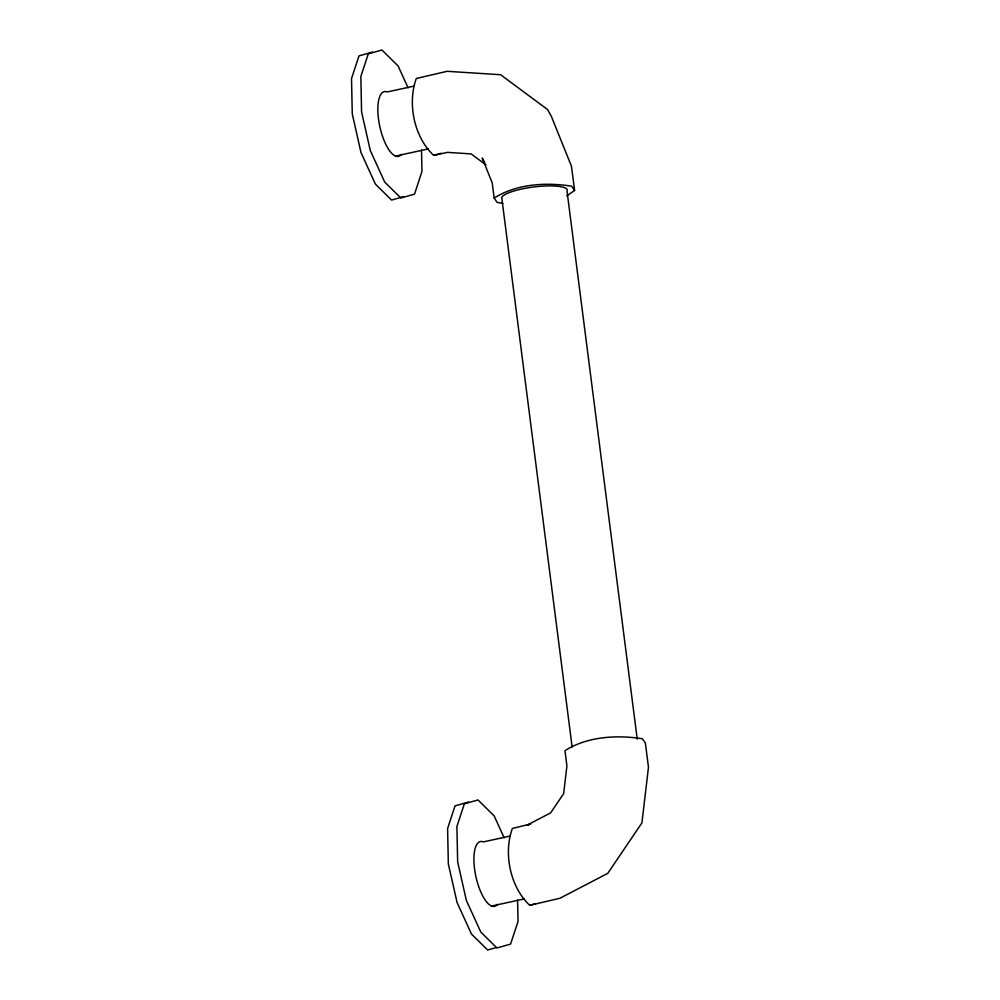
<?xml version="1.0" encoding="UTF-8"?>
<svg xmlns="http://www.w3.org/2000/svg" width="1000" height="1000" viewBox="0 0 1000 1000"><rect width="100%" height="100%" fill="white"/><g stroke="black" fill="none" stroke-linecap="round" stroke-linejoin="round"><path stroke-width="1.5" d="M502.887 203.363L497.137 202.413L494.175 198.1C516.475 183.825 545.938 182.138 571.613 186.188L574.587 190.5L566.775 195.825M530.725 824.163L526.75 825.312L550.638 812.875L563.638 793.662L566.912 765.938L564.963 750.7C587.263 736.425 616.737 734.737 642.412 738.787L645.375 743.088L648.475 767.325L641.912 822.9L607.788 873.337L559.913 898.275L529.763 905.325C510.175 887.15 503.288 853.337 512.375 828.45L530.325 824.062M372.612 52.025L358.975 55.9L351.525 78.575L352.275 113.95L361 152.575L375.387 184.088L391.575 200.05L403.85 196.562M574.587 190.5L571.475 166.262L551.413 116.487L547.587 109.562L500.6 74.725L447.1 71.3L416.312 78.487C407.212 103.387 414.1 137.188 433.7 155.375L440.975 153.3M468.675 801.988L455.037 805.863L447.6 828.525L448.338 863.913L457.075 902.537L471.463 934.05L487.638 950L495.825 947.675M529.763 905.325L535.588 903.675M414.1 86.1L387.287 91.938A33.163 11.85 77.7 0 0 379.975 127.25A33.163 11.85 77.7 0 0 401.413 154.4M395.513 156.075L428.275 148.938M433.7 155.375L447.413 152.375L471.112 153.9L486.05 164.963M510.175 836.05L483.363 841.888A33.163 11.85 77.7 0 0 476.05 877.212A33.163 11.85 77.7 0 0 497.488 904.35M491.575 906.038L524.35 898.9M484.775 162.662L482.212 158.038L492.225 182.862L494.175 198.1M408.1 87.875L398.1 65.95L381.912 50L368.275 53.875L360.838 76.537L361.575 111.925L370.312 150.55L384.7 182.062L400.875 198.012L414.525 194.137L421.962 171.475L421.512 149.938M504.175 837.837L494.175 815.913L477.987 799.95L464.35 803.825L456.9 826.5L457.65 861.888L466.388 900.5L480.775 932.013L496.95 947.975L510.588 944.1L518.038 921.425L517.587 899.887M637.238 739.163L567.038 191.213A33.163 7.35 -7.3 0 0 538.312 186.475A33.163 7.35 -7.3 0 0 501.712 197.387L572.112 746.888"/></g></svg>
